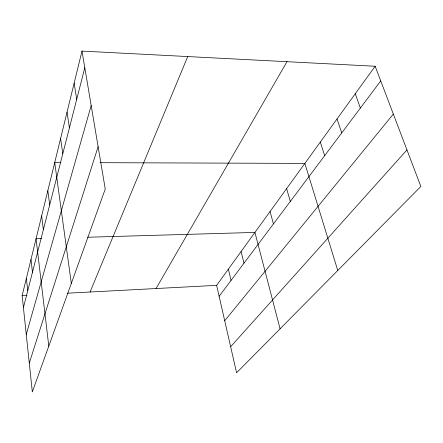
<?xml version="1.0" encoding="UTF-8"?>
<svg xmlns="http://www.w3.org/2000/svg" width="443" height="443" viewBox="0 0 443 443"><rect width="100%" height="100%" fill="white"/><g stroke="black" fill="none" stroke-linecap="round" stroke-linejoin="round"><path stroke-width="0.66" d="M81.994 51.095L105.251 189.011L32.328 391.905L22.15 295.586L81.994 51.095L375.166 66.251L420.85 186.481L236.59 372.779L216.633 285.347L375.166 66.251M23.418 307.603L84.801 67.729M26.259 334.482L91.169 105.523M29.288 363.133L98.113 146.694M90.056 292.009L187.721 56.56M156.074 288.531L286.992 61.688M219.13 296.301L380.736 80.914M224.717 320.754L393.334 114.067M230.648 346.747L406.956 149.917M22.15 295.586L26.973 295.331M67.524 293.2L216.633 285.347M41.559 238.578L36.066 238.738L48.791 346.105M87.603 237.249L254.924 232.42L280.081 328.806M60.896 162.553L54.716 162.531L71.317 283.42M100.04 162.686L304.867 163.401L337.76 270.485M355.253 93.772L360.369 108.059M337.029 118.951L341.752 132.878M320.295 142.081L324.664 155.648M286.615 188.624L290.32 201.421M270.042 211.532L273.442 223.92M241.086 251.552L243.982 263.181M228.361 269.128L231.052 280.413M74.142 83.173L76.711 99.332M67.043 112.168L69.413 127.866M60.597 138.504L62.79 153.749M47.833 190.662L49.688 204.937M41.648 215.924L43.353 229.695M30.999 259.443L32.455 272.284M26.381 278.315L27.737 290.73"/></g></svg>
